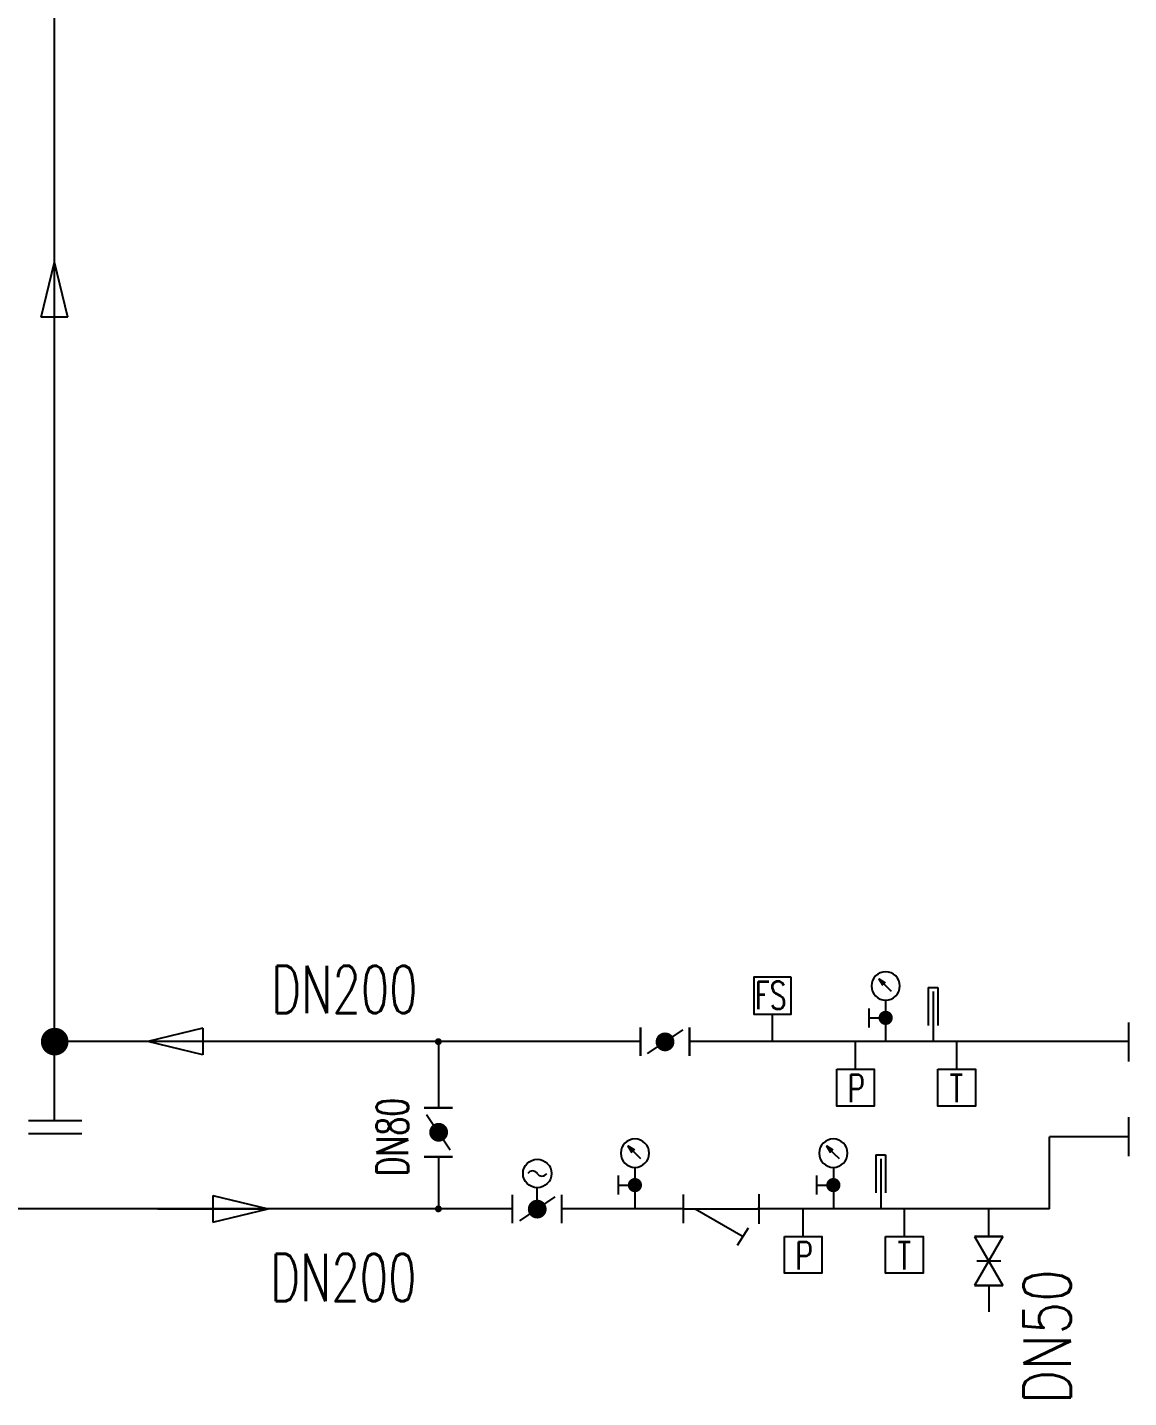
# Model space of a CAD drawing. Extents: x -345393 to -54719, y 203828 to 476815.
# Drawn here: x -311102 to -304125, y 279975 to 288661 of the extents above; entities that cross this region are included whole.
import ezdxf

# ---------------------------------------------------------------- set-up
doc = ezdxf.new("R2010")
doc.units = 0
doc.header["$LTSCALE"] = 1000
doc.header["$MEASUREMENT"] = 0
doc.linetypes.add('CONTINOUS', pattern=[0])
doc.layers.get('0').update_dxf_attribs({"color": 252, "linetype": 'CONTINUOUS'})
for name, color, linetype in [('暖通-水-水阀', 3, 'CONTINUOUS'), ('暖通-水-管道-供水', 1, 'CONTINUOUS'), ('暖通-风-说明', 3, 'CONTINUOUS')]:
    doc.layers.add(name, color=color, linetype=linetype)
doc.styles.add('HZ-ZG', font='romans.shx', dxfattribs={"width": 0.8, "bigfont": 'hzf.shx'})
doc.styles.add('HZXY', font='romans.shx', dxfattribs={"bigfont": 'HZTXT.SHX'})

# ---------------------------------------------------------------- blocks, each defined once
blk = doc.blocks.new('箭头')
at = {"color": 3, "linetype": 'CONTINOUS'}
for p, q in [((-317.3, 0), (380.8, 0)), ((31.7, 84.4), (380.8, 0)), ((31.7, 84.4), (31.7, -84.4)), ((31.7, -84.4), (380.8, 0))]:
    blk.add_line(p, q, dxfattribs=at)
blk = doc.blocks.new('Y型除污器150')
for p, q in [((0, -75), (0, 75)), ((399.8, -78.6), (399.8, 77.4)), ((0, 0), (399.8, 0)), ((62.2, 0), (314.7, -146)), ((284.8, -192.6), (343.9, -100.4))]:
    blk.add_line(p, q)
blk = doc.blocks.new('蝶阀150-2')
for p, q in [((-129.9, 74.9), (-129.9, -75.1)), ((129.8, 74.9), (129.8, -75.1)), ((93.5, 62.8), (-93.5, -62.8))]:
    blk.add_line(p, q)
at = {"const_width": 49.7}
blk.add_lwpolyline([(-24.9, -1.5, 1), (24.8, -1.5, 1)], format="xyb", close=True, dxfattribs=at)
blk = doc.blocks.new('电动调节蝶阀150')
for p, q in [((-129.9, -73.6), (-129.9, 76.3)), ((0.1, 1.5), (0.1, 113)), ((129.9, -73.6), (129.9, 76.3)), ((93.6, 64.3), (-93.5, -61.3))]:
    blk.add_line(p, q)
at = {"const_width": 49.7}
blk.add_lwpolyline([(-24.8, 0, 1), (24.8, 0, 1)], format="xyb", close=True, dxfattribs=at)
blk.add_circle((0.1, 188.1), 75)
for centre, start, end in [((-24.8, 172.3), 32.28681, 147.71319), ((25, 203.8), 212.28681, 327.71319)]:
    blk.add_arc(centre, 29.5, start, end)
blk = doc.blocks.new('压力表150')
for p, q in [((-31.6, 264.1), (-4.7, 291)), ((-4.7, 291), (36.8, 332.5)), ((36.8, 332.5), (2.1, 311.2, -2160)), ((36.8, 332.5), (15.5, 297.8, -2160)), ((0, 219.1), (0, 116.9)), ((86.5, 75.3), (86.5, 175.5)), ((86.5, 125.4), (-18, 125.4)), ((0, 112.2), (0, 0))]:
    blk.add_line(p, q)
at = {"const_width": 37.5}
blk.add_lwpolyline([(-18.7, 125.4, 1), (18.8, 125.4, 1)], format="xyb", close=True, dxfattribs=at)
blk.add_circle((0, 294.1), 75)
for start, end in [(90, 270), (270, 90)]:
    blk.add_arc((0, 125.4), 18.8, start, end)
blk = doc.blocks.new('温度计150')
for p, q in [((26, 285.4), (-26, 285.4)), ((-26, 285.4), (-26, 85.4)), ((0, 264), (0, 0)), ((26, 285.4), (26, 85.4))]:
    blk.add_line(p, q)
blk = doc.blocks.new('闸阀150')
for p, q in [((129.9, 75), (-129.9, -75)), ((129.9, -75), (-129.9, 75)), ((-129.9, 75), (-129.9, -75)), ((129.9, 75), (129.9, -75)), ((0, -63.1), (0, 63.1))]:
    blk.add_line(p, q)

msp = doc.modelspace()

# ---------------------------------------------------------------- linework, layer by layer
at = {"layer": '暖通-水-水阀'}
for p, q in [((-306381.29623, 282231.75267), (-306381.29623, 282406.85461)), ((-307217.83558, 282141.78395), (-307217.83558, 282321.72138)), ((-306906.1748, 282141.78395), (-306906.1748, 282321.72138)), ((-305855.8293, 282056.65073), (-305855.8293, 282231.75267)), ((-305214.16263, 282056.65073), (-305214.16263, 282231.75267)), ((-308408.09149, 281812.83575), (-308588.02893, 281812.83575)), ((-311095.74166, 281731.75267), (-310756.46135, 281731.75267)), ((-311095.74166, 281648.41933), (-310756.46135, 281648.41933)), ((-308408.09149, 281501.17497), (-308588.02893, 281501.17497)), ((-308027.53173, 281081.64543), (-308027.53173, 281261.58287)), ((-307715.87096, 281081.64543), (-307715.87096, 281261.58287)), ((-306187.2014, 280996.51221), (-306187.2014, 281171.61415)), ((-305545.53473, 280996.51221), (-305545.53473, 281171.61415)), ((-304920.95182, 280996.51221), (-305100.88926, 280996.51221)), ((-304920.95182, 280684.85143), (-305100.88926, 280684.85143))]:
    msp.add_line(p, q, dxfattribs=at)
at = {"layer": '暖通-水-水阀', "color": 3, "linetype": 'Continuous'}
for p, q in [((-304124.93404, 282352.30407), (-304124.93404, 282105.97613)), ((-304124.93404, 281752.30407), (-304124.93404, 281505.97613))]:
    msp.add_line(p, q, dxfattribs=at)
at = {"layer": '暖通-水-水阀'}
for points in [[(-306262.708, 282640.02596), (-306499.88447, 282640.02596), (-306499.88447, 282406.85461), (-306262.708, 282406.85461)], [(-305974.41753, 282056.65073), (-305737.24106, 282056.65073), (-305737.24106, 281823.47938), (-305974.41753, 281823.47938)], [(-305332.75087, 282056.65073), (-305095.5744, 282056.65073), (-305095.5744, 281823.47938), (-305332.75087, 281823.47938)], [(-306305.78964, 280996.51221), (-306068.61316, 280996.51221), (-306068.61316, 280763.34086), (-306305.78964, 280763.34086)], [(-305664.12297, 280996.51221), (-305426.9465, 280996.51221), (-305426.9465, 280763.34086), (-305664.12297, 280763.34086)]]:
    msp.add_lwpolyline(points, close=True, dxfattribs=at)
at = {"layer": '暖通-水-管道-供水'}
for p, q in [((-310929.65435, 281731.75267), (-310929.65435, 310991.85105)), ((-308498.06021, 282231.75267), (-308498.06021, 281812.83575)), ((-304124.93404, 281629.1401), (-304625.64684, 281629.1401)), ((-304625.64684, 281171.61415), (-304625.64684, 281629.1401)), ((-308498.06021, 281501.17497), (-308498.06021, 281171.61415)), ((-305010.92054, 280996.51221), (-305010.92054, 281171.61415)), ((-305010.92054, 280684.85143), (-305010.92054, 280518.40673))]:
    msp.add_line(p, q, dxfattribs=at)
at = {"layer": '暖通-水-管道-供水', "linetype": 'Continuous'}
for p, q in [((-307217.83558, 282231.75267), (-310929.65435, 282231.75267)), ((-304124.93404, 282231.75267), (-306906.1748, 282231.75267)), ((-308027.53173, 281171.61415), (-311929.32102, 281171.61415)), ((-306945.29187, 281171.61415), (-307715.87096, 281171.61415)), ((-304625.64684, 281171.61415), (-306478.86807, 281171.61415))]:
    msp.add_line(p, q, dxfattribs=at)
at = {"layer": '暖通-水-管道-供水'}
for points, const_width in [([(-310972.73768, 282231.75267, 1), (-310885.23768, 282231.75267, 1)], 87.5), ([(-308487.12271, 282231.75267, -1), (-308508.99771, 282231.75267, -1)], 21.875), ([(-308487.12271, 281171.61415, -1), (-308508.99771, 281171.61415, -1)], 21.875)]:
    msp.add_lwpolyline(points, format="xyb", close=True, dxfattribs=dict(at, const_width=const_width))

# ---------------------------------------------------------------- block references
at = {"layer": '暖通-水-水阀', "xscale": -1, "rotation": 270}
msp.add_blockref('箭头', (-310929.65435, 286791.47544), dxfattribs=at)
at = {"layer": '暖通-水-水阀', "yscale": 1.199999999953434, "zscale": 1.2}
for name, p, xscale in [('压力表150', (-305664.02703, 282231.75267), -1.199999999953434), ('温度计150', (-305364.02703, 282231.75267), -1.199999999953434), ('蝶阀150-2', (-307061.91797, 282231.88234), 1.199999999953434), ('压力表150', (-307252.74224, 281171.61415), -1.199999999953434), ('压力表150', (-305995.39914, 281171.61415), -1.199999999953434), ('温度计150', (-305695.39914, 281171.61415), -1.199999999953434), ('电动调节蝶阀150', (-307871.70134, 281169.97118), 1.199999999953434), ('Y型除污器150', (-306945.29187, 281171.61415), 1.199999999953434)]:
    msp.add_blockref(name, p, dxfattribs=dict(at, xscale=xscale))
at = {"layer": '暖通-水-水阀', "xscale": -1}
msp.add_blockref('箭头', (-309958.18315, 282231.75267), dxfattribs=at)
at = {"layer": '暖通-水-水阀', "xscale": 1.199999999953434, "yscale": 1.199999999953434, "zscale": 1.2, "rotation": 90}
for name, p in [('蝶阀150-2', (-308498.18988, 281657.09258)), ('闸阀150', (-305010.92054, 280840.68182))]:
    msp.add_blockref(name, p, dxfattribs=at)
at = {"layer": '暖通-水-水阀'}
msp.add_blockref('箭头', (-309958.18315, 281171.61415), dxfattribs=at)

# ---------------------------------------------------------------- texts
at = {"layer": '暖通-水-水阀', "style": 'HZXY', "width": 0.7}
for s, p in [('FS', (-306492.5829, 282438.4332)), ('P', (-305906.6227, 281847.68963)), ('T', (-305257.95485, 281847.68963)), ('P', (-306236.81807, 280787.55111)), ('T', (-305588.15022, 280787.55111))]:
    msp.add_text(s, height=175, dxfattribs=at).set_placement(p)
at = {"layer": '暖通-风-说明', "color": 3, "style": 'HZ-ZG', "width": 0.7}
for p in [(-309556.76604, 282412.47542), (-309563.46569, 280585.78955)]:
    msp.add_text('DN200', height=300, dxfattribs=at).set_placement(p)
at = {"layer": '暖通-风-说明', "color": 3, "style": 'HZ-ZG'}
for s, height, width, p in [('DN80', 200, 0.7, (-308689.17148, 281377.42566)), ('DN50', 300, 0.8, (-304491.45198, 279934.06178))]:
    msp.add_text(s, height=height, rotation=90, dxfattribs=dict(at, width=width)).set_placement(p)

doc.saveas('drawing.dxf')
